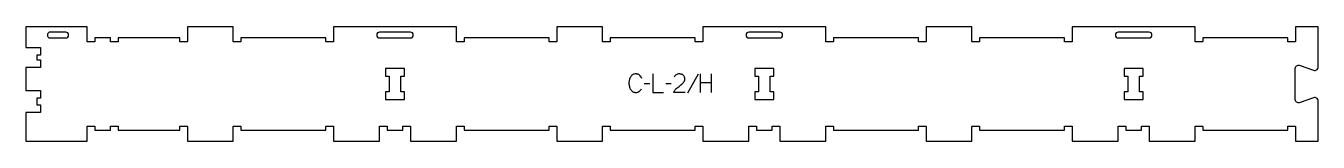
# Model space of a CAD drawing. Extents: x 0 to 2100, y 0 to 186.
import ezdxf

# ---------------------------------------------------------------- set-up
doc = ezdxf.new("R2010")
doc.units = 0
for name, color, linetype in [('1_ANYTOOL_1MMDEEP_LABELS_S', 2, 'CONTINUOUS'), ('3_ANYTOOL_CUTTHROUGH_INSID', 4, 'CONTINUOUS'), ('4_ANYTOOL_CUTTHROUGH_OUTSI', 5, 'CONTINUOUS')]:
    doc.layers.add(name, color=color, linetype=linetype)

msp = doc.modelspace()

# ---------------------------------------------------------------- linework, layer by layer
at = {"layer": '1_ANYTOOL_1MMDEEP_LABELS_S'}
for p, q in [((1092.158879, 108.640899), (1074.973164, 77.86947)), ((1095.630307, 109.112327), (1095.630307, 79.112327)), ((1113.930307, 79.112327), (1113.930307, 109.112327)), ((1013.473164, 92.998042), (1004.68745, 92.912327)), ((1048.358879, 92.998042), (1039.573164, 92.912327)), ((1113.930307, 94.412327), (1095.630307, 94.412327))]:
    msp.add_line(p, q, dxfattribs=at)
for points in [[(1000.830307, 101.612327, 0.059291), (999.294146, 104.541744, 0.066881), (997.080307, 106.990899, 0.04529), (995.763322, 107.914776, 0.046757), (994.29995, 108.58197, 0.04633), (992.660038, 108.986302, 0.037303), (990.973164, 109.112327, 0.054828), (988.467524, 108.836742, 0.073548), (986.12495, 107.939113, 0.073729), (984.155628, 106.41088, 0.056205), (982.63745, 104.41947, 0.033355), (981.416281, 102.029594, 0.034965), (980.532093, 99.496256, 0.034911), (980.002066, 96.828249, 0.031589), (979.830307, 94.112327, 0.032085), (980.00481, 91.395699, 0.035383), (980.542807, 88.728399, 0.035431), (981.441296, 86.193242, 0.033598), (982.680307, 83.805184, 0.058628), (984.242508, 81.804299, 0.073381), (986.264236, 80.285542, 0.072539), (988.710209, 79.384488, 0.05208), (991.316022, 79.112327, 0.033243), (992.757396, 79.208264, 0.042283), (994.166022, 79.51947, 0.042766), (995.408718, 80.026559, 0.044269), (996.544593, 80.740899, 0.055485), (998.556388, 82.6558, 0.045948), (1000.144593, 84.940899)], [(1070.944593, 79.155184), (1052.644593, 79.198042, -0.034491), (1053.307371, 80.945374, -0.037732), (1054.214236, 82.578399, -0.037744), (1055.35353, 84.053035, -0.03482), (1056.694593, 85.348042, -0.00859), (1059.653818, 87.746624, -0.008791), (1062.694593, 90.040899, 0.020588), (1065.513882, 92.274341, 0.025206), (1068.116022, 94.755184, 0.046908), (1069.136617, 96.056426, 0.051091), (1069.883879, 97.530184, 0.050722), (1070.332612, 99.178359, 0.041139), (1070.473164, 100.883756, 0.039396), (1070.33052, 102.691342, 0.058519), (1069.841022, 104.430184, 0.060358), (1069.050464, 105.8373, 0.061397), (1067.944593, 107.012327, 0.048006), (1066.588636, 107.934287, 0.045901), (1065.083879, 108.587327, 0.045216), (1063.343818, 108.989887, 0.034258), (1061.558879, 109.112327, 0.055622), (1058.924308, 108.81834, 0.079896), (1056.480307, 107.837327, 0.080617), (1054.51092, 106.171627, 0.060287), (1053.073164, 104.012327)]]:
    msp.add_lwpolyline(points, format="xyb", dxfattribs=at)
msp.add_lwpolyline([(1018.616022, 109.112327), (1018.616022, 79.112327), (1035.716022, 79.112327)], dxfattribs=at)
at = {"layer": '3_ANYTOOL_CUTTHROUGH_INSID'}
for points in [[(64.75, 177), (39.009651, 177, 0.12263), (37.35456, 176.587875, 0.106401), (36.040385, 175.480762, 0.09127), (35.253336, 173.956608, 0.148392), (35.253336, 170.543392, 0.09127), (36.040385, 169.019238, 0.106401), (37.35456, 167.912125, 0.12263), (39.009651, 167.5), (64.75, 167.5, 1)], [(624.75, 177), (574.75, 177, 1), (574.75, 167.5), (624.75, 167.5, 1)], [(1224.75, 177), (1174.75, 177, 1), (1174.75, 167.5), (1224.75, 167.5, 1)], [(1824.75, 177), (1774.75, 177, 1), (1774.75, 167.5), (1824.75, 167.5, 1)]]:
    msp.add_lwpolyline(points, format="xyb", close=True, dxfattribs=at)
for points in [[(609, 79.955747), (609, 105.455747), (615, 105.455747), (615, 117.955747), (584.5, 117.955747), (584.5, 105.455747), (590.5, 105.455747), (590.5, 79.955747), (584.5, 79.955747), (584.5, 67.455747), (615, 67.455747), (615, 79.955747)], [(1209, 79.955747), (1209, 105.455747), (1215, 105.455747), (1215, 117.955747), (1184.5, 117.955747), (1184.5, 105.455747), (1190.5, 105.455747), (1190.5, 79.955747), (1184.5, 79.955747), (1184.5, 67.455747), (1215, 67.455747), (1215, 79.955747)], [(1809, 79.955747), (1809, 105.455747), (1815, 105.455747), (1815, 117.955747), (1784.5, 117.955747), (1784.5, 105.455747), (1790.5, 105.455747), (1790.5, 79.955747), (1784.5, 79.955747), (1784.5, 67.455747), (1815, 67.455747), (1815, 79.955747)]]:
    msp.add_lwpolyline(points, close=True, dxfattribs=at)
at = {"layer": '4_ANYTOOL_CUTTHROUGH_OUTSI'}
msp.add_lwpolyline([(0, 0), (99.5, 0), (99.5, 23.75, -0.414214), (99.75, 24), (111.75, 24, -0.414214), (112, 23.75), (112, 18), (137.5, 18), (137.5, 23.75, -0.414214), (137.75, 24), (149.75, 24, -0.414214), (150, 23.75), (150, 18), (250, 18), (250, 23.75, -0.414214), (250.25, 24), (262.25, 24, -0.414214), (262.5, 23.75), (262.5, 0), (337, 0), (337, 23.75, -0.414214), (337.25, 24), (349.25, 24, -0.414214), (349.5, 23.75), (349.5, 18), (487.5, 18), (487.5, 23.75, -0.414214), (487.75, 24), (499.75, 24, -0.414214), (500, 23.75), (500, 0), (574.5, 0), (574.5, 23.75, -0.414214), (574.75, 24), (586.75, 24, -0.414214), (587, 23.75), (587, 18), (612.5, 18), (612.5, 23.75, -0.414214), (612.75, 24), (624.75, 24, -0.414214), (625, 23.75), (625, 0), (699.5, 0), (699.5, 23.75, -0.414214), (699.75, 24), (711.75, 24, -0.414214), (712, 23.75), (712, 18), (850, 18), (850, 23.75, -0.414214), (850.25, 24), (862.25, 24, -0.414214), (862.5, 23.75), (862.5, 0), (937, 0), (937, 23.75, -0.414214), (937.25, 24), (949.25, 24, -0.414214), (949.5, 23.75), (949.5, 18), (1087.5, 18), (1087.5, 23.75, -0.414214), (1087.75, 24), (1099.75, 24, -0.414214), (1100, 23.75), (1100, 0), (1174.5, 0), (1174.5, 23.75, -0.414214), (1174.75, 24), (1186.75, 24, -0.414214), (1187, 23.75), (1187, 18), (1212.5, 18), (1212.5, 23.75, -0.414214), (1212.75, 24), (1224.75, 24, -0.414214), (1225, 23.75), (1225, 0), (1299.5, 0), (1299.5, 23.75, -0.414214), (1299.75, 24), (1311.75, 24, -0.414214), (1312, 23.75), (1312, 18), (1450, 18), (1450, 23.75, -0.414214), (1450.25, 24), (1462.25, 24, -0.414214), (1462.5, 23.75), (1462.5, 0), (1537, 0), (1537, 23.75, -0.414214), (1537.25, 24), (1549.25, 24, -0.414214), (1549.5, 23.75), (1549.5, 18), (1687.5, 18), (1687.5, 23.75, -0.414214), (1687.75, 24), (1699.75, 24, -0.414214), (1700, 23.75), (1700, 0), (1774.5, 0), (1774.5, 23.75, -0.414214), (1774.75, 24), (1786.75, 24, -0.414214), (1787, 23.75), (1787, 18), (1812.5, 18), (1812.5, 23.75, -0.414214), (1812.75, 24), (1824.75, 24, -0.414214), (1825, 23.75), (1825, 0), (1899.5, 0), (1899.5, 23.75, -0.414214), (1899.75, 24), (1911.75, 24, -0.414214), (1912, 23.75), (1912, 18), (2050, 18), (2050, 23.75, -0.414214), (2050.25, 24), (2062.25, 24, -0.414214), (2062.5, 23.75), (2062.5, 0), (2099.5, 0), (2099.5, 65.13736, 0.522094), (2091.757458, 70.531086), (2070.060541, 62.515843, -0.015604), (2070.045746, 62.510896, -0.237079), (2064.519006, 63.482979, -0.237079), (2061.999821, 68.497311), (2062.000277, 117.003396, -0.237079), (2064.519461, 122.017725, -0.237077), (2070.046055, 122.98981, -0.015611), (2070.060856, 122.984861), (2091.757367, 114.969354, 0.245337), (2097.036705, 115.644989, 0.245337), (2099.5, 120.363046), (2099.5, 185.5), (2062.5, 185.5), (2062.5, 161.75, -0.414214), (2062.25, 161.5), (2050.25, 161.5, -0.414214), (2050, 161.75), (2050, 167.5), (1912, 167.5), (1912, 161.75, -0.414214), (1911.75, 161.5), (1899.75, 161.5, -0.414214), (1899.5, 161.75), (1899.5, 185.5), (1700, 185.5), (1700, 161.75, -0.414214), (1699.75, 161.5), (1687.75, 161.5, -0.414214), (1687.5, 161.75), (1687.5, 167.5), (1549.5, 167.5), (1549.5, 161.75, -0.414214), (1549.25, 161.5), (1537.25, 161.5, -0.414214), (1537, 161.75), (1537, 185.5), (1462.5, 185.5), (1462.5, 161.75, -0.414214), (1462.25, 161.5), (1450.25, 161.5, -0.414214), (1450, 161.75), (1450, 167.5), (1312, 167.5), (1312, 161.75, -0.414214), (1311.75, 161.5), (1299.75, 161.5, -0.414214), (1299.5, 161.75), (1299.5, 185.5), (1100, 185.5), (1100, 161.75, -0.414214), (1099.75, 161.5), (1087.75, 161.5, -0.414214), (1087.5, 161.75), (1087.5, 167.5), (949.5, 167.5), (949.5, 161.75, -0.414214), (949.25, 161.5), (937.25, 161.5, -0.414214), (937, 161.75), (937, 185.5), (862.5, 185.5), (862.5, 161.75, -0.414214), (862.25, 161.5), (850.25, 161.5, -0.414214), (850, 161.75), (850, 167.5), (712, 167.5), (712, 161.75, -0.414214), (711.75, 161.5), (699.75, 161.5, -0.414214), (699.5, 161.75), (699.5, 185.5), (500, 185.5), (500, 161.75, -0.414214), (499.75, 161.5), (487.75, 161.5, -0.414214), (487.5, 161.75), (487.5, 167.5), (349.5, 167.5), (349.5, 161.75, -0.414214), (349.25, 161.5), (337.25, 161.5, -0.414214), (337, 161.75), (337, 185.5), (262.5, 185.5), (262.5, 161.75, -0.414214), (262.25, 161.5), (250.25, 161.5, -0.414214), (250, 161.75), (250, 167.5), (150, 167.5), (150, 161.75, -0.414214), (149.75, 161.5), (137.75, 161.5, -0.414214), (137.5, 161.75), (137.5, 167.5), (112, 167.5), (112, 161.75, -0.414214), (111.75, 161.5), (99.75, 161.5, -0.414214), (99.5, 161.75), (99.5, 185.5), (0, 185.5), (0, 152), (23.75, 152, -0.414214), (24, 151.75), (24, 139.75, -0.414214), (23.75, 139.5), (18, 139.5), (18, 131.911), (23.75, 131.911, -0.414214), (24, 131.661), (24, 119.661, -0.414214), (23.75, 119.411), (0, 119.411), (0, 82), (23.75, 82, -0.414214), (24, 81.75), (24, 69.75, -0.414214), (23.75, 69.5), (18, 69.5), (18, 59), (23.75, 59, -0.414214), (24, 58.75), (24, 46.75, -0.414214), (23.75, 46.5), (0, 46.5)], format="xyb", close=True, dxfattribs=at)

doc.saveas('drawing.dxf')
